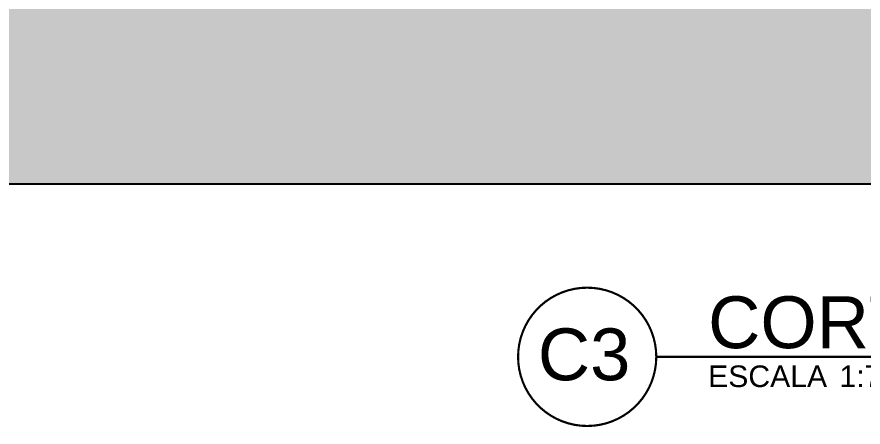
# Model space of a CAD drawing. Header units: millimetres. Extents: x 2056 to 4470, y 1400 to 3101.
# Drawn here: x 2187.47 to 2194.82, y 1400.39 to 1403.95 of the extents above; entities that cross this region are included whole.
import ezdxf

# ---------------------------------------------------------------- set-up
doc = ezdxf.new("R2010")
doc.units = ezdxf.units.MM
doc.layers.add('A-Anno-Titl', color=233, linetype='Continuous', lineweight=50)
doc.layers.add('A-PLAN-2', color=4, linetype='Continuous')
doc.layers.add('A-PLAN-6', color=9, linetype='Continuous')
doc.styles.add('ROMAN', font='arial.ttf')

# ---------------------------------------------------------------- blocks, each defined once
blk = doc.blocks.new('01420-TITULO BLOQUE DE DIBUJO')
at = {"color": 0, "linetype": 'Continuous', "const_width": 0.00025}
blk.add_lwpolyline([(0.029, 0.016, 0.414214), (0.021, 0.024, 0.414214), (0.013, 0.016, 0.414214), (0.021, 0.008, 0.414214), (0.029, 0.016, -0.219374)], format="xyb", dxfattribs=at)
blk.add_lwpolyline([(0.029, 0.016), (0.150778, 0.016)], dxfattribs=at)
at = {"style": 'ROMAN'}
blk.add_text('ESCALA ', height=0.0025, dxfattribs=at).set_placement((0.035, 0.0125))
at = {"lineweight": 9, "style": 'ROMAN'}
for tag, p, height in [('TÍTULO-BLOQUE-DE-DIBUJO', (0.035, 0.017), 0.006), ('C4', (0.015287, 0.013286), 0.006), ('1:10', (0.050207, 0.0125), 0.0025)]:
    blk.add_attdef(tag, p, '', height=height, dxfattribs=at)

msp = doc.modelspace()

# ---------------------------------------------------------------- hatches: boundary and pattern name
at = {"layer": 'A-PLAN-6'}
h = msp.add_hatch(dxfattribs=at)
h.set_pattern_fill('AR-PARQ1', color=256, scale=0.002, angle=45, style=0)
h.set_pattern_definition([(135, (-987018.38413, -1731757.9447), (-0.86210458762, 1e-15), [0.6096, -0.6096]), (135, (-987018.3123, -1731757.87286), (-0.86210458762, 1e-15), [0.6096, -0.6096]), (135, (-987018.24045, -1731757.801), (-0.86210458762, 1e-15), [0.6096, -0.6096]), (135, (-987018.1686, -1731757.7292), (-0.86210458762, 1e-15), [0.6096, -0.6096]), (135, (-987018.09677, -1731757.65734), (-0.86210458762, 1e-15), [0.6096, -0.6096]), (135, (-987018.0249, -1731757.5855), (-0.86210458762, 1e-15), [0.6096, -0.6096]), (135, (-987017.9531, -1731757.51365), (-0.86210458762, 1e-15), [0.6096, -0.6096]), (45, (-987018.8152, -1731757.51365), (0.86210458762, -1e-15), [0.6096, -0.6096]), (45, (-987018.887, -1731757.4418), (0.86210458762, -1e-15), [0.6096, -0.6096]), (45, (-987018.9589, -1731757.37), (0.86210458762, -1e-15), [0.6096, -0.6096]), (45, (-987019.0307, -1731757.2981), (0.86210458762, -1e-15), [0.6096, -0.6096]), (45, (-987019.10255, -1731757.2263), (0.86210458762, -1e-15), [0.6096, -0.6096]), (45, (-987019.1744, -1731757.15444), (0.86210458762, -1e-15), [0.6096, -0.6096]), (45, (-987019.24624, -1731757.0826), (0.86210458762, -1e-15), [0.6096, -0.6096])])
h.paths.add_polyline_path([(2139.8477, 1404.4692), (2139.8477, 1402.5042), (2201.6417, 1402.5042), (2201.6417, 1404.3292), (2189.8271, 1404.3292), (2189.8271, 1404.5042), (2187.0607, 1404.5042), (2187.0607, 1404.4692)])

# ---------------------------------------------------------------- linework, layer by layer
at = {"layer": 'A-PLAN-2'}
msp.add_lwpolyline([(2139.8477, 1404.4692), (2139.8477, 1402.5042), (2201.6417, 1402.5042), (2201.6417, 1404.3292), (2189.8271, 1404.3292), (2189.8271, 1404.5042), (2187.0607, 1404.5042), (2187.0607, 1404.4692), (2139.8477, 1404.4692)], dxfattribs=at)

# ---------------------------------------------------------------- block references
at = {"layer": 'A-Anno-Titl'}
ref = msp.add_blockref('01420-TITULO BLOQUE DE DIBUJO', (2190.8503, 1399.8025), dxfattribs=dict(at, xscale=75, yscale=75, zscale=75))
ref.add_attrib('C4', 'C3', (2191.9968, 1400.7989), dxfattribs={"layer": '0', "color": 0, "lineweight": 9, "height": 0.45, "style": 'ROMAN'})
ref.add_attrib('1:10', '1:75', (2194.6158, 1400.74), dxfattribs={"layer": '0', "color": 0, "lineweight": 9, "height": 0.1875, "style": 'ROMAN'})
ref.add_attrib('TÍTULO-BLOQUE-DE-DIBUJO', 'CORTE C-C', (2193.4753, 1401.0775), dxfattribs={"layer": '0', "color": 0, "lineweight": 9, "height": 0.45, "style": 'ROMAN'})

doc.saveas('drawing.dxf')
